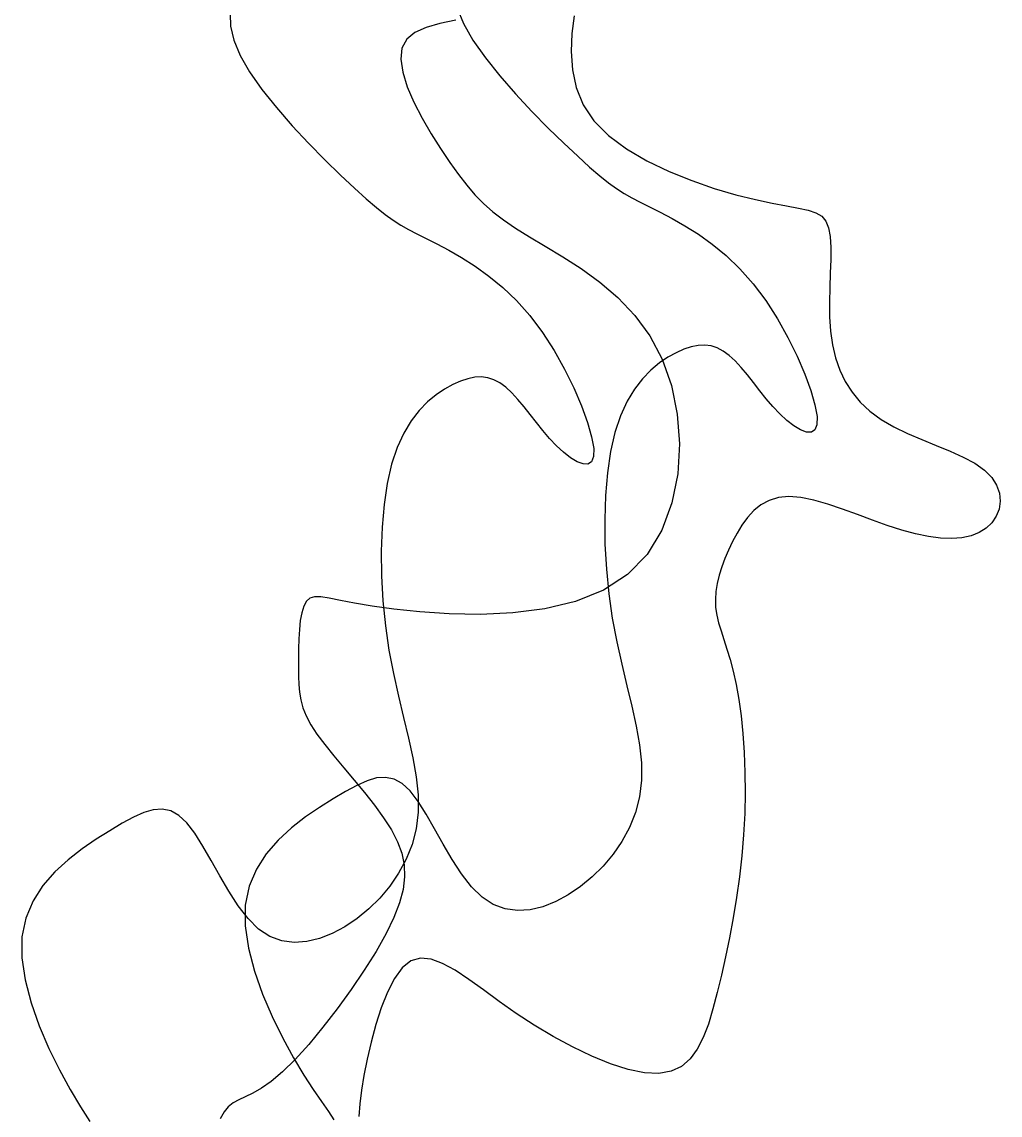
# Model space of a CAD drawing. Extents: x 41.89 to 46.57, y 11.47 to 19.19.
# Drawn here: x 46.178 to 46.5344, y 18.3333 to 18.7316 of the extents above; entities that cross this region are included whole.
import ezdxf

# ---------------------------------------------------------------- set-up
doc = ezdxf.new("R2010")
doc.units = 0
doc.header["$LTSCALE"] = 3
doc.header["$MEASUREMENT"] = 0
doc.layers.get('0').update_dxf_attribs({"linetype": 'CONTINUOUS'})

msp = doc.modelspace()

# ---------------------------------------------------------------- linework, layer by layer
for p, q in [((46.33656, 18.73652), (46.33885, 18.73098)), ((46.25386, 18.73454), (46.25401, 18.72995)), ((46.3792, 18.73373), (46.37839, 18.72733)), ((46.25401, 18.72995), (46.25517, 18.72491)), ((46.32524, 18.72956), (46.32118, 18.72769)), ((46.33025, 18.73099), (46.32524, 18.72956)), ((46.33608, 18.73215), (46.33025, 18.73099)), ((46.33885, 18.73098), (46.34235, 18.72493)), ((46.25517, 18.72491), (46.25747, 18.71937)), ((46.31821, 18.72524), (46.31647, 18.72203)), ((46.32118, 18.72769), (46.31821, 18.72524)), ((46.34235, 18.72493), (46.34686, 18.71852)), ((46.37839, 18.72733), (46.37811, 18.72076)), ((46.31647, 18.72203), (46.31602, 18.71798)), ((46.37811, 18.72076), (46.37857, 18.71415)), ((46.25747, 18.71937), (46.26096, 18.71332)), ((46.31602, 18.71798), (46.31674, 18.7132)), ((46.34686, 18.71852), (46.35212, 18.71193)), ((46.26096, 18.71332), (46.26547, 18.70691)), ((46.31674, 18.7132), (46.31841, 18.70791)), ((46.37857, 18.71415), (46.37998, 18.70765)), ((46.35212, 18.71193), (46.35787, 18.70534)), ((46.26547, 18.70691), (46.27073, 18.70032)), ((46.31841, 18.70791), (46.32082, 18.70229)), ((46.35787, 18.70534), (46.36384, 18.69893)), ((46.37998, 18.70765), (46.38252, 18.7014)), ((46.32082, 18.70229), (46.32378, 18.69653)), ((46.38252, 18.7014), (46.3864, 18.69552)), ((46.27073, 18.70032), (46.27648, 18.69373)), ((46.32378, 18.69653), (46.32708, 18.69083)), ((46.36384, 18.69893), (46.36978, 18.69288)), ((46.27648, 18.69373), (46.28245, 18.68732)), ((46.36978, 18.69288), (46.37543, 18.68738)), ((46.3864, 18.69552), (46.39173, 18.69013)), ((46.32708, 18.69083), (46.33051, 18.68538)), ((46.39173, 18.69013), (46.39828, 18.68526)), ((46.28245, 18.68732), (46.28839, 18.68127)), ((46.33051, 18.68538), (46.33388, 18.68037)), ((46.37543, 18.68738), (46.38052, 18.6826)), ((46.39828, 18.68526), (46.40573, 18.6809)), ((46.28839, 18.68127), (46.29404, 18.67577)), ((46.38052, 18.6826), (46.38486, 18.67868)), ((46.40573, 18.6809), (46.41377, 18.67705)), ((46.33388, 18.68037), (46.33703, 18.67594)), ((46.38486, 18.67868), (46.38855, 18.67552)), ((46.41377, 18.67705), (46.42205, 18.67372)), ((46.29404, 18.67577), (46.29913, 18.671)), ((46.33703, 18.67594), (46.34005, 18.67204)), ((46.38855, 18.67552), (46.39177, 18.67296)), ((46.39177, 18.67296), (46.39469, 18.67087)), ((46.42205, 18.67372), (46.43028, 18.6709)), ((46.29913, 18.671), (46.30347, 18.66707)), ((46.34005, 18.67204), (46.34306, 18.66855)), ((46.39469, 18.67087), (46.39746, 18.6691)), ((46.39746, 18.6691), (46.40027, 18.6675)), ((46.43028, 18.6709), (46.43812, 18.6686)), ((46.30347, 18.66707), (46.30717, 18.66391)), ((46.34306, 18.66855), (46.34622, 18.66535)), ((46.34622, 18.66535), (46.34964, 18.66233)), ((46.40027, 18.6675), (46.40329, 18.66593)), ((46.40329, 18.66593), (46.40668, 18.66422)), ((46.43812, 18.6686), (46.44525, 18.66681)), ((46.44525, 18.66681), (46.45142, 18.6655)), ((46.45142, 18.6655), (46.45664, 18.66454)), ((46.30717, 18.66391), (46.31039, 18.66135)), ((46.31039, 18.66135), (46.3133, 18.65927)), ((46.34964, 18.66233), (46.35347, 18.65939)), ((46.40668, 18.66422), (46.41056, 18.66226)), ((46.41056, 18.66226), (46.4149, 18.65998)), ((46.45664, 18.66454), (46.46098, 18.66375)), ((46.46098, 18.66375), (46.4645, 18.66297)), ((46.4645, 18.66297), (46.46729, 18.66203)), ((46.46729, 18.66203), (46.46941, 18.66076)), ((46.46941, 18.66076), (46.47094, 18.65899)), ((46.3133, 18.65927), (46.31607, 18.65749)), ((46.31607, 18.65749), (46.31888, 18.65589)), ((46.35347, 18.65939), (46.35785, 18.65639)), ((46.4149, 18.65998), (46.41957, 18.6573)), ((46.41957, 18.6573), (46.42448, 18.65419)), ((46.47094, 18.65899), (46.47194, 18.65656)), ((46.31888, 18.65589), (46.3219, 18.65432)), ((46.3219, 18.65432), (46.32529, 18.65261)), ((46.35785, 18.65639), (46.3629, 18.65324)), ((46.3629, 18.65324), (46.36871, 18.64981)), ((46.42448, 18.65419), (46.42953, 18.65057)), ((46.47194, 18.65656), (46.4725, 18.65334)), ((46.4725, 18.65334), (46.47272, 18.64942)), ((46.32529, 18.65261), (46.32918, 18.65065)), ((46.32918, 18.65065), (46.33351, 18.64837)), ((46.36871, 18.64981), (46.37509, 18.646)), ((46.42953, 18.65057), (46.43461, 18.6464)), ((46.47272, 18.64942), (46.47269, 18.64495)), ((46.33351, 18.64837), (46.33818, 18.64569)), ((46.33818, 18.64569), (46.34309, 18.64258)), ((46.37509, 18.646), (46.38178, 18.64169)), ((46.43461, 18.6464), (46.43962, 18.64162)), ((46.47269, 18.64495), (46.47253, 18.64004)), ((46.34309, 18.64258), (46.34814, 18.63896)), ((46.38178, 18.64169), (46.38854, 18.63677)), ((46.43962, 18.64162), (46.44446, 18.63617)), ((46.34814, 18.63896), (46.35322, 18.63479)), ((46.47253, 18.64004), (46.47233, 18.63485)), ((46.35322, 18.63479), (46.35823, 18.63001)), ((46.38854, 18.63677), (46.39512, 18.63112)), ((46.44446, 18.63617), (46.44904, 18.63004)), ((46.47233, 18.63485), (46.47221, 18.62951)), ((46.35823, 18.63001), (46.36308, 18.62456)), ((46.39512, 18.63112), (46.40127, 18.62463)), ((46.44904, 18.63004), (46.45327, 18.62344)), ((46.47221, 18.62951), (46.47226, 18.62415)), ((46.36308, 18.62456), (46.36765, 18.61843)), ((46.40127, 18.62463), (46.40674, 18.61718)), ((46.45327, 18.62344), (46.4571, 18.61661)), ((46.47226, 18.62415), (46.4726, 18.61891)), ((46.36765, 18.61843), (46.37189, 18.61183)), ((46.40674, 18.61718), (46.41128, 18.60867)), ((46.4726, 18.61891), (46.4733, 18.6139)), ((46.42185, 18.61317), (46.41918, 18.61228)), ((46.42437, 18.61368), (46.42185, 18.61317)), ((46.42678, 18.61379), (46.42437, 18.61368)), ((46.4291, 18.6135), (46.42678, 18.61379)), ((46.43135, 18.61278), (46.4291, 18.6135)), ((46.4571, 18.61661), (46.46045, 18.6098)), ((46.4733, 18.6139), (46.47442, 18.60916)), ((46.37189, 18.61183), (46.37571, 18.605)), ((46.41338, 18.60937), (46.41029, 18.60729)), ((46.41636, 18.61101), (46.41338, 18.60937)), ((46.41918, 18.61228), (46.41636, 18.61101)), ((46.43356, 18.61164), (46.43135, 18.61278)), ((46.43574, 18.61005), (46.43356, 18.61164)), ((46.43792, 18.60802), (46.43574, 18.61005)), ((46.46045, 18.6098), (46.46325, 18.60327)), ((46.47442, 18.60916), (46.47597, 18.6047)), ((46.37571, 18.605), (46.37906, 18.59819)), ((46.41029, 18.60729), (46.40718, 18.60472)), ((46.41128, 18.60867), (46.41466, 18.59906)), ((46.44012, 18.60563), (46.43792, 18.60802)), ((46.44233, 18.60297), (46.44012, 18.60563)), ((46.34046, 18.60157), (46.3378, 18.60067)), ((46.34298, 18.60207), (46.34046, 18.60157)), ((46.34539, 18.60219), (46.34298, 18.60207)), ((46.34771, 18.60189), (46.34539, 18.60219)), ((46.34997, 18.60117), (46.34771, 18.60189)), ((46.35217, 18.60003), (46.34997, 18.60117)), ((46.40413, 18.60158), (46.40122, 18.59781)), ((46.40718, 18.60472), (46.40413, 18.60158)), ((46.44458, 18.60013), (46.44233, 18.60297)), ((46.46325, 18.60327), (46.46545, 18.59726)), ((46.47597, 18.6047), (46.47798, 18.60051)), ((46.33199, 18.59776), (46.32891, 18.59569)), ((46.33498, 18.5994), (46.33199, 18.59776)), ((46.3378, 18.60067), (46.33498, 18.5994)), ((46.35436, 18.59844), (46.35217, 18.60003)), ((46.35654, 18.59641), (46.35436, 18.59844)), ((46.37906, 18.59819), (46.38187, 18.59166)), ((46.40122, 18.59781), (46.39852, 18.59333)), ((46.41466, 18.59906), (46.41679, 18.58864)), ((46.44688, 18.5972), (46.44458, 18.60013)), ((46.44923, 18.59426), (46.44688, 18.5972)), ((46.46545, 18.59726), (46.46696, 18.59202)), ((46.47798, 18.60051), (46.48046, 18.59661)), ((46.3258, 18.59311), (46.32275, 18.58997)), ((46.32891, 18.59569), (46.3258, 18.59311)), ((46.35873, 18.59402), (46.35654, 18.59641)), ((46.36095, 18.59136), (46.35873, 18.59402)), ((46.39852, 18.59333), (46.39611, 18.58808)), ((46.45165, 18.59142), (46.44923, 18.59426)), ((46.48046, 18.59661), (46.48346, 18.59302)), ((46.48346, 18.59302), (46.48698, 18.58972)), ((46.32275, 18.58997), (46.31983, 18.5862)), ((46.3632, 18.58852), (46.36095, 18.59136)), ((46.38187, 18.59166), (46.38406, 18.58565)), ((46.45415, 18.58876), (46.45165, 18.59142)), ((46.46696, 18.59202), (46.46772, 18.58779)), ((46.48698, 18.58972), (46.49106, 18.58674)), ((46.31983, 18.5862), (46.31713, 18.58172)), ((46.36549, 18.58559), (46.3632, 18.58852)), ((46.36784, 18.58265), (46.36549, 18.58559)), ((46.38406, 18.58565), (46.38557, 18.58041)), ((46.39611, 18.58808), (46.39408, 18.58199)), ((46.41679, 18.58864), (46.41759, 18.57779)), ((46.45672, 18.58638), (46.45415, 18.58876)), ((46.45927, 18.58439), (46.45672, 18.58638)), ((46.46772, 18.58779), (46.46769, 18.58478)), ((46.49106, 18.58674), (46.49568, 18.58407)), ((46.31713, 18.58172), (46.31472, 18.57647)), ((46.37026, 18.57981), (46.36784, 18.58265)), ((46.39408, 18.58199), (46.39249, 18.57503)), ((46.46168, 18.58293), (46.45927, 18.58439)), ((46.46384, 18.58211), (46.46168, 18.58293)), ((46.46564, 18.58206), (46.46384, 18.58211)), ((46.46696, 18.58291), (46.46564, 18.58206)), ((46.46769, 18.58478), (46.46696, 18.58291)), ((46.49568, 18.58407), (46.50069, 18.58165)), ((46.50069, 18.58165), (46.50591, 18.5794)), ((46.37276, 18.57715), (46.37026, 18.57981)), ((46.37533, 18.57477), (46.37276, 18.57715)), ((46.38557, 18.58041), (46.38633, 18.57619)), ((46.41759, 18.57779), (46.41696, 18.56689)), ((46.50591, 18.5794), (46.51116, 18.57726)), ((46.51116, 18.57726), (46.51625, 18.57515)), ((46.31472, 18.57647), (46.31269, 18.57038)), ((46.37788, 18.57278), (46.37533, 18.57477)), ((46.3863, 18.57317), (46.38557, 18.5713)), ((46.38633, 18.57619), (46.3863, 18.57317)), ((46.39249, 18.57503), (46.39134, 18.56733)), ((46.51625, 18.57515), (46.52099, 18.573)), ((46.31269, 18.57038), (46.3111, 18.56342)), ((46.38029, 18.57132), (46.37788, 18.57278)), ((46.38245, 18.5705), (46.38029, 18.57132)), ((46.38425, 18.57045), (46.38245, 18.5705)), ((46.38557, 18.5713), (46.38425, 18.57045)), ((46.52099, 18.573), (46.5252, 18.57074)), ((46.5252, 18.57074), (46.5287, 18.56829)), ((46.39134, 18.56733), (46.39062, 18.55903)), ((46.41696, 18.56689), (46.41484, 18.5563)), ((46.5287, 18.56829), (46.53134, 18.56561)), ((46.53134, 18.56561), (46.53313, 18.56276)), ((46.3111, 18.56342), (46.30995, 18.55572)), ((46.53313, 18.56276), (46.53414, 18.55983)), ((46.39062, 18.55903), (46.39033, 18.55031)), ((46.45024, 18.55723), (46.44726, 18.55561)), ((46.45363, 18.55828), (46.45024, 18.55723)), ((46.45749, 18.55865), (46.45363, 18.55828)), ((46.46184, 18.55829), (46.45749, 18.55865)), ((46.4666, 18.55731), (46.46184, 18.55829)), ((46.47169, 18.55584), (46.4666, 18.55731)), ((46.53414, 18.55983), (46.53442, 18.55691)), ((46.30995, 18.55572), (46.30924, 18.54742)), ((46.41484, 18.5563), (46.41114, 18.5464)), ((46.44465, 18.55351), (46.44236, 18.55102)), ((46.44726, 18.55561), (46.44465, 18.55351)), ((46.477, 18.55404), (46.47169, 18.55584)), ((46.48244, 18.55205), (46.477, 18.55404)), ((46.53403, 18.55408), (46.53302, 18.55144)), ((46.53442, 18.55691), (46.53403, 18.55408)), ((46.39033, 18.55031), (46.39044, 18.54131)), ((46.44236, 18.55102), (46.44035, 18.54824)), ((46.48791, 18.55001), (46.48244, 18.55205)), ((46.49331, 18.54806), (46.48791, 18.55001)), ((46.53302, 18.55144), (46.53144, 18.54907)), ((46.30924, 18.54742), (46.30894, 18.5387)), ((46.41114, 18.5464), (46.40579, 18.53758)), ((46.43856, 18.54527), (46.43694, 18.5422)), ((46.44035, 18.54824), (46.43856, 18.54527)), ((46.49856, 18.54636), (46.49331, 18.54806)), ((46.50356, 18.54501), (46.49856, 18.54636)), ((46.52683, 18.54549), (46.52388, 18.54435)), ((46.52937, 18.54706), (46.52683, 18.54549)), ((46.53144, 18.54907), (46.52937, 18.54706)), ((46.39044, 18.54131), (46.39095, 18.5322)), ((46.43694, 18.5422), (46.43547, 18.53912)), ((46.50828, 18.54406), (46.50356, 18.54501)), ((46.5127, 18.54352), (46.50828, 18.54406)), ((46.51678, 18.54338), (46.5127, 18.54352)), ((46.52052, 18.54365), (46.51678, 18.54338)), ((46.52388, 18.54435), (46.52052, 18.54365)), ((46.30894, 18.5387), (46.30905, 18.5297)), ((46.40579, 18.53758), (46.3987, 18.53019)), ((46.43547, 18.53912), (46.43414, 18.53605)), ((46.43414, 18.53605), (46.433, 18.53299)), ((46.30905, 18.5297), (46.30956, 18.52059)), ((46.3987, 18.53019), (46.38988, 18.52452)), ((46.39095, 18.5322), (46.39184, 18.52313)), ((46.43205, 18.52996), (46.43133, 18.52696)), ((46.433, 18.53299), (46.43205, 18.52996)), ((46.43133, 18.52696), (46.43086, 18.524)), ((46.28289, 18.52161), (46.28164, 18.5205)), ((46.28459, 18.52209), (46.28289, 18.52161)), ((46.28689, 18.52205), (46.28459, 18.52209)), ((46.28998, 18.52159), (46.28689, 18.52205)), ((46.29402, 18.52081), (46.28998, 18.52159)), ((46.38988, 18.52452), (46.37968, 18.52045)), ((46.39184, 18.52313), (46.39311, 18.51427)), ((46.43086, 18.524), (46.43066, 18.52109)), ((46.28068, 18.5187), (46.27996, 18.51631)), ((46.28164, 18.5205), (46.28068, 18.5187)), ((46.29919, 18.51982), (46.29402, 18.52081)), ((46.30565, 18.51871), (46.29919, 18.51982)), ((46.31356, 18.51759), (46.30565, 18.51871)), ((46.30956, 18.52059), (46.31045, 18.51152)), ((46.32302, 18.51658), (46.31356, 18.51759)), ((46.36853, 18.51777), (46.35686, 18.51626)), ((46.37968, 18.52045), (46.36853, 18.51777)), ((46.43066, 18.52109), (46.43076, 18.51824)), ((46.43076, 18.51824), (46.43117, 18.51543)), ((46.27944, 18.51343), (46.2791, 18.51021)), ((46.27996, 18.51631), (46.27944, 18.51343)), ((46.33367, 18.51588), (46.32302, 18.51658)), ((46.34509, 18.5157), (46.33367, 18.51588)), ((46.35686, 18.51626), (46.34509, 18.5157)), ((46.39311, 18.51427), (46.39472, 18.50574)), ((46.43117, 18.51543), (46.43184, 18.5126)), ((46.2791, 18.51021), (46.27889, 18.50675)), ((46.31045, 18.51152), (46.31172, 18.50266)), ((46.43184, 18.5126), (46.43272, 18.50966)), ((46.43272, 18.50966), (46.43375, 18.50652)), ((46.27889, 18.50675), (46.27878, 18.5032)), ((46.39472, 18.50574), (46.39655, 18.49756)), ((46.43375, 18.50652), (46.43488, 18.50308)), ((46.27878, 18.5032), (46.27874, 18.49966)), ((46.31172, 18.50266), (46.31333, 18.49413)), ((46.43488, 18.50308), (46.43604, 18.49928)), ((46.27874, 18.49966), (46.27874, 18.49628)), ((46.39655, 18.49756), (46.39844, 18.48973)), ((46.43604, 18.49928), (46.43719, 18.495)), ((46.27874, 18.49628), (46.27875, 18.49313)), ((46.31333, 18.49413), (46.31516, 18.48595)), ((46.43719, 18.495), (46.43827, 18.49017)), ((46.27875, 18.49313), (46.27884, 18.49018)), ((46.27884, 18.49018), (46.27909, 18.48734)), ((46.39844, 18.48973), (46.40026, 18.48222)), ((46.43827, 18.49017), (46.43923, 18.48473)), ((46.27909, 18.48734), (46.27958, 18.48453)), ((46.31516, 18.48595), (46.31705, 18.47812)), ((46.27958, 18.48453), (46.28039, 18.48168)), ((46.28039, 18.48168), (46.28159, 18.4787)), ((46.40026, 18.48222), (46.40184, 18.47503)), ((46.43923, 18.48473), (46.44004, 18.47873)), ((46.28159, 18.4787), (46.28327, 18.47552)), ((46.31705, 18.47812), (46.31887, 18.47061)), ((46.44004, 18.47873), (46.44069, 18.47225)), ((46.28327, 18.47552), (46.28551, 18.47206)), ((46.40184, 18.47503), (46.40306, 18.46815)), ((46.28551, 18.47206), (46.28834, 18.46825)), ((46.31887, 18.47061), (46.32046, 18.46342)), ((46.44069, 18.47225), (46.44116, 18.46536)), ((46.28834, 18.46825), (46.29165, 18.46415)), ((46.40306, 18.46815), (46.40375, 18.46156)), ((46.29165, 18.46415), (46.29527, 18.45983)), ((46.32046, 18.46342), (46.32167, 18.45654)), ((46.40375, 18.46156), (46.40377, 18.45525)), ((46.44116, 18.46536), (46.44144, 18.45815)), ((46.29527, 18.45983), (46.29905, 18.45534)), ((46.44144, 18.45815), (46.44152, 18.45071)), ((46.29905, 18.45534), (46.30284, 18.45077)), ((46.30376, 18.4551), (46.29999, 18.45342)), ((46.30724, 18.4561), (46.30376, 18.4551)), ((46.3105, 18.45633), (46.30724, 18.4561)), ((46.31359, 18.45569), (46.3105, 18.45633)), ((46.31656, 18.45408), (46.31359, 18.45569)), ((46.31948, 18.45138), (46.31656, 18.45408)), ((46.32167, 18.45654), (46.32236, 18.44995)), ((46.40377, 18.45525), (46.40301, 18.44923)), ((46.29588, 18.45119), (46.29138, 18.44848)), ((46.29999, 18.45342), (46.29588, 18.45119)), ((46.30284, 18.45077), (46.30646, 18.44617)), ((46.32239, 18.44758), (46.31948, 18.45138)), ((46.32236, 18.44995), (46.32238, 18.44364)), ((46.44152, 18.45071), (46.44136, 18.4431)), ((46.29138, 18.44848), (46.28647, 18.44539)), ((46.30646, 18.44617), (46.30977, 18.44161)), ((46.32533, 18.44289), (46.32239, 18.44758)), ((46.40301, 18.44923), (46.40151, 18.44349)), ((46.2186, 18.44181), (46.2145, 18.43958)), ((46.22237, 18.44349), (46.2186, 18.44181)), ((46.22586, 18.44449), (46.22237, 18.44349)), ((46.22911, 18.44472), (46.22586, 18.44449)), ((46.2322, 18.44408), (46.22911, 18.44472)), ((46.23517, 18.44247), (46.2322, 18.44408)), ((46.23809, 18.43977), (46.23517, 18.44247)), ((46.28134, 18.44189), (46.27624, 18.43794)), ((46.28647, 18.44539), (46.28134, 18.44189)), ((46.30977, 18.44161), (46.3126, 18.43718)), ((46.32238, 18.44364), (46.32162, 18.43762)), ((46.32835, 18.43761), (46.32533, 18.44289)), ((46.40151, 18.44349), (46.39936, 18.43808)), ((46.44136, 18.4431), (46.44097, 18.43541)), ((46.2145, 18.43958), (46.20999, 18.43687)), ((46.241, 18.43597), (46.23809, 18.43977)), ((46.27624, 18.43794), (46.27139, 18.43349)), ((46.39936, 18.43808), (46.39662, 18.433)), ((46.20508, 18.43378), (46.19995, 18.43028)), ((46.20999, 18.43687), (46.20508, 18.43378)), ((46.24395, 18.43128), (46.241, 18.43597)), ((46.3126, 18.43718), (46.31482, 18.43289)), ((46.32162, 18.43762), (46.32013, 18.43188)), ((46.33147, 18.43203), (46.32835, 18.43761)), ((46.44097, 18.43541), (46.44033, 18.42771)), ((46.19995, 18.43028), (46.19485, 18.42633)), ((46.24696, 18.426), (46.24395, 18.43128)), ((46.27139, 18.43349), (46.26705, 18.42849)), ((46.31482, 18.43289), (46.31638, 18.42868)), ((46.32013, 18.43188), (46.31797, 18.42647)), ((46.33472, 18.42646), (46.33147, 18.43203)), ((46.39662, 18.433), (46.39339, 18.42829)), ((46.19485, 18.42633), (46.19001, 18.42188)), ((46.25008, 18.42043), (46.24696, 18.426)), ((46.26705, 18.42849), (46.26345, 18.4229)), ((46.31797, 18.42647), (46.31524, 18.42139)), ((46.31638, 18.42868), (46.31726, 18.42445)), ((46.33814, 18.42118), (46.33472, 18.42646)), ((46.39339, 18.42829), (46.38974, 18.42396)), ((46.44033, 18.42771), (46.43946, 18.42007)), ((46.19001, 18.42188), (46.18566, 18.41688)), ((46.26345, 18.4229), (46.26082, 18.41668)), ((46.31726, 18.42445), (46.31743, 18.4201)), ((46.38974, 18.42396), (46.38574, 18.42004)), ((46.25333, 18.41485), (46.25008, 18.42043)), ((46.31524, 18.42139), (46.312, 18.41668)), ((46.31743, 18.4201), (46.31689, 18.41552)), ((46.34177, 18.41649), (46.33814, 18.42118)), ((46.38574, 18.42004), (46.38148, 18.41656)), ((46.43946, 18.42007), (46.4384, 18.41252)), ((46.18566, 18.41688), (46.18206, 18.41129)), ((46.25675, 18.40957), (46.25333, 18.41485)), ((46.26082, 18.41668), (46.2594, 18.40978)), ((46.312, 18.41668), (46.30835, 18.41235)), ((46.31689, 18.41552), (46.31559, 18.41061)), ((46.34564, 18.41269), (46.34177, 18.41649)), ((46.38148, 18.41656), (46.37704, 18.41353)), ((46.18206, 18.41129), (46.17943, 18.40507)), ((46.2594, 18.40978), (46.25937, 18.4022)), ((46.30835, 18.41235), (46.30435, 18.40843)), ((46.31559, 18.41061), (46.31352, 18.40526)), ((46.34976, 18.40999), (46.34564, 18.41269)), ((46.3541, 18.40839), (46.34976, 18.40999)), ((46.37248, 18.41105), (46.36784, 18.40921)), ((46.37704, 18.41353), (46.37248, 18.41105)), ((46.4384, 18.41252), (46.43718, 18.40511)), ((46.26038, 18.40488), (46.25675, 18.40957)), ((46.30435, 18.40843), (46.3001, 18.40495)), ((46.3586, 18.40779), (46.3541, 18.40839)), ((46.3632, 18.40809), (46.3586, 18.40779)), ((46.36784, 18.40921), (46.3632, 18.40809)), ((46.17943, 18.40507), (46.17802, 18.39817)), ((46.25937, 18.4022), (46.26055, 18.39412)), ((46.26425, 18.40108), (46.26038, 18.40488)), ((46.29566, 18.40192), (46.29109, 18.39944)), ((46.3001, 18.40495), (46.29566, 18.40192)), ((46.31352, 18.40526), (46.31066, 18.39939)), ((46.43718, 18.40511), (46.43583, 18.3979)), ((46.17802, 18.39817), (46.17798, 18.39059)), ((46.26837, 18.39839), (46.26425, 18.40108)), ((46.27271, 18.39678), (46.26837, 18.39839)), ((46.29109, 18.39944), (46.28646, 18.3976)), ((46.31066, 18.39939), (46.30702, 18.39293)), ((46.43583, 18.3979), (46.43439, 18.39093)), ((46.26055, 18.39412), (46.26274, 18.38577)), ((46.27721, 18.39618), (46.27271, 18.39678)), ((46.28181, 18.39648), (46.27721, 18.39618)), ((46.28646, 18.3976), (46.28181, 18.39648)), ((46.17798, 18.39059), (46.17917, 18.38251)), ((46.30702, 18.39293), (46.30273, 18.38607)), ((46.32326, 18.39048), (46.31976, 18.38945)), ((46.3271, 18.39012), (46.32326, 18.39048)), ((46.33129, 18.38857), (46.3271, 18.39012)), ((46.43439, 18.39093), (46.43288, 18.38424)), ((46.30273, 18.38607), (46.29796, 18.37902)), ((46.31658, 18.3869), (46.31371, 18.38302)), ((46.31976, 18.38945), (46.31658, 18.3869)), ((46.33585, 18.38604), (46.33129, 18.38857)), ((46.34079, 18.38274), (46.33585, 18.38604)), ((46.17917, 18.38251), (46.18135, 18.37416)), ((46.26274, 18.38577), (46.2657, 18.37737)), ((46.31371, 18.38302), (46.31115, 18.3781)), ((46.34613, 18.37888), (46.34079, 18.38274)), ((46.43288, 18.38424), (46.43134, 18.37789)), ((46.29796, 18.37902), (46.29288, 18.37202)), ((46.31115, 18.3781), (46.30888, 18.37241)), ((46.35189, 18.37467), (46.34613, 18.37888)), ((46.43134, 18.37789), (46.42978, 18.37194)), ((46.18135, 18.37416), (46.18431, 18.36576)), ((46.2657, 18.37737), (46.26921, 18.36916)), ((46.35808, 18.37031), (46.35189, 18.37467)), ((46.29288, 18.37202), (46.28768, 18.36529)), ((46.30888, 18.37241), (46.3069, 18.36625)), ((46.3647, 18.366), (46.35808, 18.37031)), ((46.42978, 18.37194), (46.42811, 18.36646)), ((46.26921, 18.36916), (46.27303, 18.36135)), ((46.3069, 18.36625), (46.3052, 18.35988)), ((46.3716, 18.36189), (46.3647, 18.366)), ((46.42811, 18.36646), (46.42624, 18.36154)), ((46.18431, 18.36576), (46.18782, 18.35755)), ((46.28768, 18.36529), (46.2825, 18.35906)), ((46.27303, 18.36135), (46.27694, 18.35418)), ((46.2825, 18.35906), (46.27753, 18.35356)), ((46.3052, 18.35988), (46.30378, 18.3536)), ((46.37863, 18.3581), (46.3716, 18.36189)), ((46.38563, 18.35476), (46.37863, 18.3581)), ((46.42624, 18.36154), (46.42405, 18.35727)), ((46.18782, 18.35755), (46.19164, 18.34974)), ((46.27694, 18.35418), (46.28072, 18.34787)), ((46.39243, 18.35199), (46.38563, 18.35476)), ((46.42405, 18.35727), (46.42145, 18.35373)), ((46.27753, 18.35356), (46.27293, 18.34901)), ((46.30378, 18.3536), (46.30261, 18.34768)), ((46.39889, 18.34993), (46.39243, 18.35199)), ((46.41833, 18.35103), (46.41458, 18.34923)), ((46.42145, 18.35373), (46.41833, 18.35103)), ((46.19164, 18.34974), (46.19556, 18.34257)), ((46.27293, 18.34901), (46.26884, 18.34556)), ((46.28072, 18.34787), (46.28416, 18.34258)), ((46.30261, 18.34768), (46.30171, 18.34232)), ((46.40483, 18.3487), (46.39889, 18.34993)), ((46.4101, 18.34844), (46.40483, 18.3487)), ((46.41458, 18.34923), (46.4101, 18.34844)), ((46.19556, 18.34257), (46.19933, 18.33626)), ((46.26525, 18.34306), (46.26212, 18.34126)), ((46.26884, 18.34556), (46.26525, 18.34306)), ((46.28416, 18.34258), (46.28717, 18.33821)), ((46.30171, 18.34232), (46.30109, 18.33743)), ((46.25702, 18.33882), (46.25497, 18.3377)), ((46.25939, 18.33992), (46.25702, 18.33882)), ((46.26212, 18.34126), (46.25939, 18.33992)), ((46.28717, 18.33821), (46.28968, 18.33458)), ((46.19933, 18.33626), (46.20277, 18.33097)), ((46.25165, 18.33447), (46.25027, 18.33196)), ((46.2532, 18.33633), (46.25165, 18.33447)), ((46.25497, 18.3377), (46.2532, 18.33633)), ((46.28968, 18.33458), (46.29162, 18.33154)), ((46.30109, 18.33743), (46.30075, 18.33283))]:
    msp.add_line(p, q)

doc.saveas('drawing.dxf')
